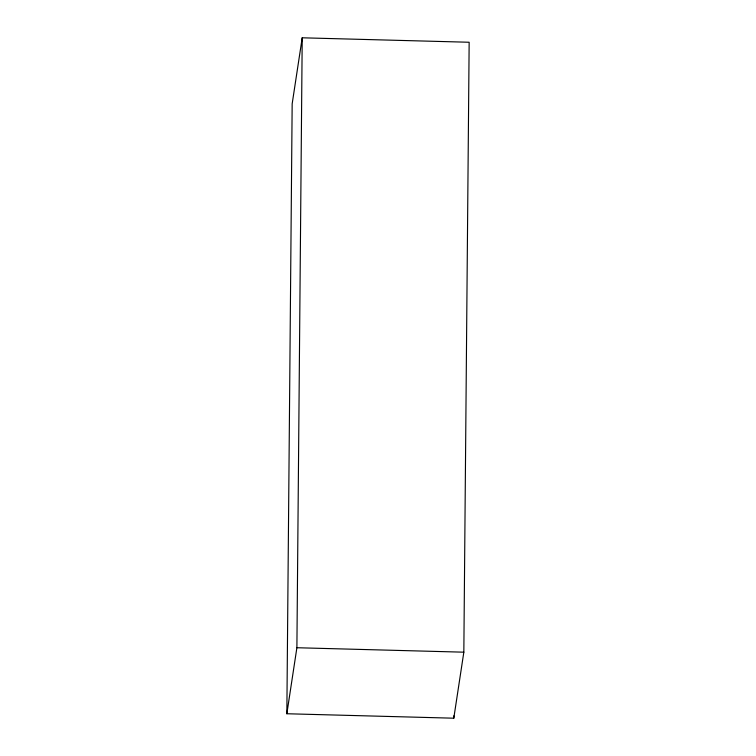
<?xml version="1.0" encoding="UTF-8"?>
<svg xmlns="http://www.w3.org/2000/svg" width="756" height="756" viewBox="0 0 756 756"><rect width="100%" height="100%" fill="white"/><g stroke="black" fill="none" stroke-linecap="round" stroke-linejoin="round"><path stroke-width="1.13" d="M286.845 713.749L292.166 103.818L302.211 37.8L469.155 42.251L463.834 652.182L453.789 718.2L286.845 713.749L296.891 647.731L302.211 37.8M453.789 718.2L453.808 715.847M296.891 647.731L463.834 652.182"/></g></svg>
